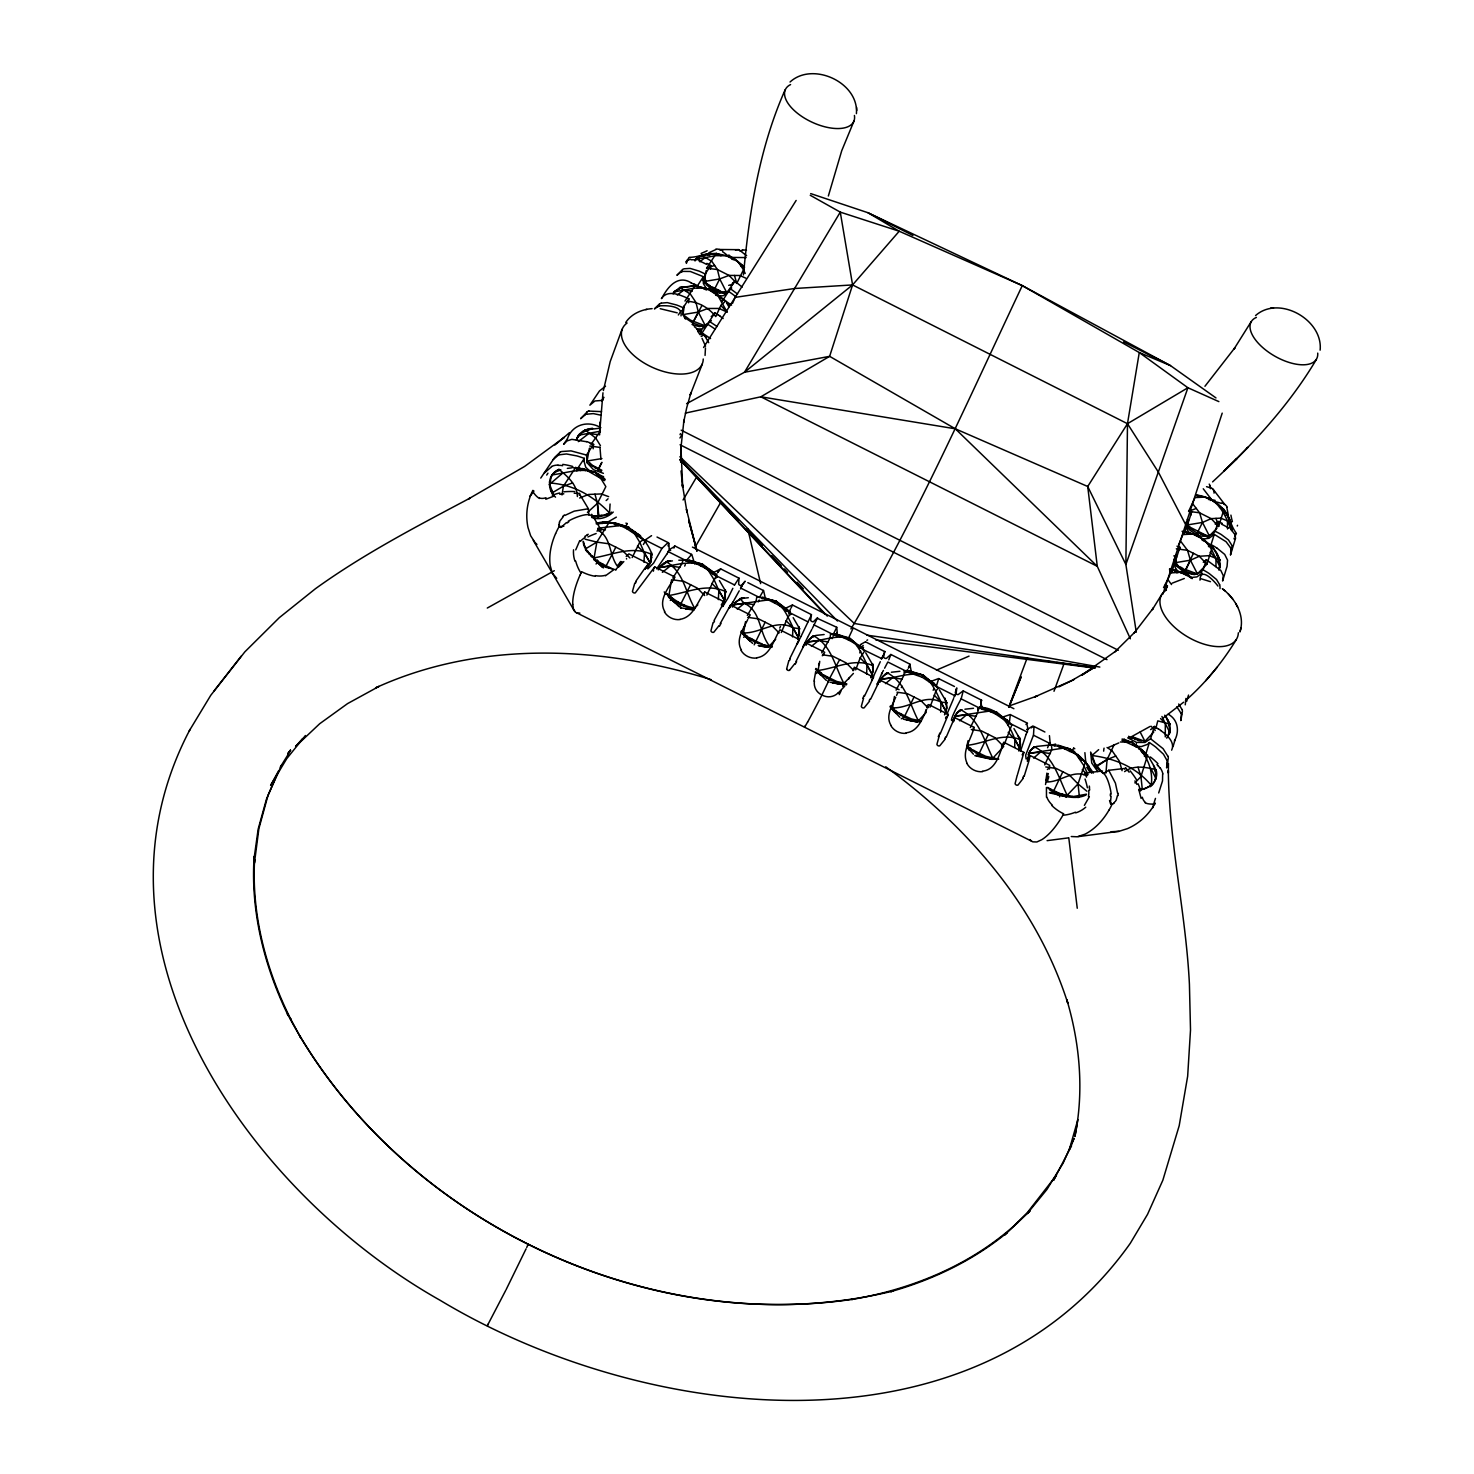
<?xml version="1.0" encoding="UTF-8"?>
<svg xmlns="http://www.w3.org/2000/svg" width="1474" height="1474" viewBox="0 0 1474 1474"><rect width="100%" height="100%" fill="white"/><g stroke="black" fill="none" stroke-linecap="round" stroke-linejoin="round"><path stroke-width="1.5" d="M1029.663 751.685L1027.452 761.21L1029.663 751.685L1034.287 746.692C1053.689 756.696 1058.35 777.093 1067.158 795.26L1073.219 796.55L1086.485 794.191L1085.933 795.057C1074.693 800.382 1061.888 795.334 1050.557 793.141M1165.271 736.908L1165.308 723.55L1161.936 716.456M1020.561 744.867L1019.511 737.516L1020.174 745.531L1019.05 750.303L1020.174 745.531M1220.454 507.296L1223.899 509.507L1218.648 526.494L1211.167 518.645L1199.596 512.805L1188.615 511.349L1195.064 497.586L1204.682 497.125C1220.14 501.142 1225.52 516.858 1231.564 529.774C1231.896 511.552 1213.452 496.849 1196.262 495.024M1124.588 771.621C1134.261 764.674 1145.556 767.309 1156.003 769.557C1159.412 780.243 1149.794 789.788 1139.255 788.958L1138.702 789.824L1144.027 789.18L1151.194 785.255C1154.216 766.185 1141.945 742.914 1122.064 739.027M871.521 676.161L872.884 671.518L872.571 663.668L873.253 670.854L870.655 677.727L872.35 674.631C864.759 662.471 861.24 647.399 849.614 638.15L836.053 634.004L832.165 634.594L849.061 638.721L863.009 648.965M834.487 631.849L836.79 627.298L837.195 632.604M1216.695 553.763L1219.975 564.837L1218.832 570.051C1224.673 551.497 1204.405 540.166 1190.789 530.861C1182.461 525.684 1195.267 513.228 1188.892 510.796M680.675 462.265L680.896 445.922L682.683 487.286L681.043 470.961M721.283 604.893L725.19 598.665L725.374 589.692M1168.458 763.366L1168.329 773.039L1168.329 770.589C1168.937 842.391 1185.925 912.793 1189.426 984.411L1190.513 1029.994L1187.657 1076.241L1179.2 1125.694L1162.857 1180.195L1147.546 1214.336L1130.282 1243.319C974.388 1463.295 644.378 1423.147 440.044 1300.252C252.644 1194.603 77.238 952.057 187.53 734.255L190.164 729.335M1214.189 491.819L1214.023 493.127M1014.702 747.355L1014.867 739.266C1009.082 723.384 997.861 707.096 979.086 707.299M599.605 434.922L599.918 422.172M599.678 432.49L602.977 392.784M733.168 259.774L733.241 257.876C721.707 253.952 705.585 249.917 695.654 259.406L715.59 255.647L726.35 255.757L737.903 261.58L744.573 267.089M940.67 712.2L940.946 702.121C924.788 693.48 909.605 708.404 893.152 707.833L890.443 705.843M945.018 713.95L946.934 707.87L946.087 700.611L946.566 708.552L944.521 714.835M1170.19 731.086L1169.859 724.102L1167.758 719.681L1169.84 729.704L1167.519 737.369L1170.19 731.086L1169.637 731.933M651.084 561.428L645.078 569.093L651.084 561.428L651.526 552.566M866.638 674.134L866.988 664.94L860.153 657.938L864.667 650.974C855.049 642.351 843.183 636.436 830.544 633.82L830.157 637.91L821.718 652.798M799.019 626.69L799.498 633.783L797.655 639.053L799.148 634.465L798.558 627.592M792.533 636.897L792.938 627.721C776.54 618.693 760.75 633.138 744.038 632.936L741.385 630.964L740.943 631.885L748.792 640.029M980.929 702.656L981.518 700.021L980.855 704.719M718.354 599.623L718.833 590.484L714.006 579.54L707.686 569.406L702.453 564.173L689.39 560.286L678.795 560.175M882.226 657.846L882.576 657.054A86.819 2.745 -63.3 0 0 883.221 655.562L884.824 651.416L883.571 657.017A2.008 1.308 27.1 0 0 886.353 658.436L890.83 654.438L909.863 664.129L911.54 673.065M1093.413 773.076C1087.444 764.361 1080.645 755.13 1069.848 751.445L1069.995 748.921L1057.742 745.052M1220.011 588.642L1219.993 586.376A13.119 11.258 1.9 0 0 1219.569 584.717M643.954 562.22L644.507 553.137L639.734 542.211L633.617 532.169L628.624 527.066C618.509 524.025 607.454 520.285 596.859 523.196L615.8 523.288L622.01 526.439M608.817 514.518L598.112 516.932L591.958 516.287L604.377 515.016L609.517 512.915L610.089 504.016M550.871 477.079L550.078 485.591L554.095 495.964C546.67 488.041 548.236 473.615 558.959 469.358C567.49 476.544 576.96 484.154 577.384 496.554M1111.101 796.218L1110.604 800.806M1228.082 516.619L1231.232 529.221L1231.73 528.411M723.734 601.908L725.355 597.375L724.95 590.595M680.877 448.372L683.973 420.072L683.623 422.338L686.7 407.801L690.901 392.913L690.219 394.977L702.343 363.931M1210.412 488.686L1210.449 486.973M909.919 664.129L908.297 668.256M1175.497 558.738L1175.81 554.758M1217.082 528.061L1209.362 535.965L1206.377 535.467L1189.794 527.102L1187.51 524.928L1187.878 520.396M668.993 543.943L669.141 549.231A2.027 1.327 27.4 0 0 670.652 550.502M1049.341 769.059L1049.635 765.319L1030.068 755.499L1029.442 758.557A88.366 15.901 -67.1 0 1 1028.907 760.971L1024.154 776.301M1105.924 773.095L1107.103 759.552L1114.178 744.646M1150.254 786.711C1157.201 781.902 1156.758 772.45 1153.479 765.596M743.43 274.956C749.289 211.869 759.257 148.082 785.163 89.767M653.369 571.193L653.682 569.738M968.086 740.667L966.723 746.765L969.358 750.377M856.412 113.645C859.066 82.47 812.671 61.134 790.046 82.01M650.679 562.349L651.121 553.505M732.689 282.695L732.375 284.777M894.773 712.329L892.304 709.381L894.442 696.465M705.069 355.437L705.456 347.956M1240.205 631.001C1244.977 615.174 1235.249 598.849 1223.088 589.287M820.778 675.166L817.812 671.96L819.728 661.329M1320.133 350.149C1323.247 319.784 1279.027 294.726 1255.553 315.565M955.815 714.577L953.438 721.56L955.815 714.577L960.643 709.676C979.694 719.681 983.748 740.04 992.628 757.82L998.764 759.147L991.744 759.331L976.894 756.144M791.077 607.988L792.496 605.003L811.511 614.658L810.884 615.966M1029.994 755.886A21.852 4.072 -67.2 0 1 1028.649 757.747L1026.107 759.018L1025.664 755.185L1033.477 735.213L1033.956 727.622L1032.666 726.074M752.624 643.383L743.264 634.502L745.531 621.641M1117.495 795.444L1116.187 800.142A12.455 11.202 -27.1 0 1 1115.726 800.898M1084.882 752.661L1085.712 761.726L1091.515 772.652L1088.291 767.954L1089.212 766.462L1080.276 756.77L1069.995 748.921L1051.423 744.849L1036.425 746.452M673.397 601.466L668.643 597.025L671.61 579.687M704.056 282.953L706.286 270.387M1090.631 752.035L1091.737 762.979L1097.706 771.547M575.744 549.857L579.724 540.626M711.352 320.595L705.438 325.92L690.514 320.19L682.996 314.607L684.323 305.579M597.283 560.12L602.7 567.343L593.801 559.42L596.859 542.119L609.075 522.496C628.514 524.412 645.372 535.559 652.061 554.592L651.342 556.177M589.434 448.151L586.781 462.578M561.999 494.969L563.4 486.199L575.708 467.424M591.369 515.771C588.366 512.068 573.349 517.964 568.209 521.243M1004.255 744.536L1011.827 724.932L996.092 714.374L996.498 711.979L977.759 707.815L977.944 712.2L970.353 727.493M1046.429 787.466L1046.485 797.268M1048.125 778.567L1047.682 780.962M1020.561 751.058L1025.904 734.9M1002.781 745.144L1003.702 742.251L1023.914 752.403L1017.521 774.495M603.382 390.536L610.218 361.535L622.046 329.292M1235.507 538.323L1234.991 533.754M589.471 442.753L593.543 444.319L586.505 455.061L587.242 462.891L593.525 469.727L603.382 473.338M890.867 654.548L888.767 659.855M1166.597 767.807L1167.187 761.911M1180.766 720.602L1181.337 714.872M661.384 298.614C667.611 289.033 680.73 295.132 688.892 298.835A15.201 13.284 24.8 0 0 688.598 302.796M659.302 305.892C666.488 305.302 683.199 305.634 681.006 315.897M884.787 651.655L865.735 641.945M1230.477 555.035L1231.085 549.507A13.045 10.226 17.3 0 0 1230.514 547.959M682.407 271.382L690.329 271.474L703.411 276.688L703.374 283.524L707.023 289.641M1089.378 796.697L1084.385 805.375M574.197 493.219L579.153 493.403L588.384 508.751L588.918 515.071M828.351 196.005L841.746 150.661L854.036 120.923M1026.659 723.052L1027.802 728.248A87.814 15.495 -67.1 0 1 1027.636 729.98L1027.36 732.136L1009.303 723.071L1010.353 714.503L1001.214 717.562M1176.989 546.172L1179.845 547.259L1175.828 559.991L1177.321 566.642L1184.746 572.76L1194.29 574.584L1197.293 573.957L1206.911 564.229L1212.402 546.614L1207.169 543.04M1155.782 728.561L1157.79 720.86L1169.859 724.102L1168.919 725.558M980.45 706.267L979.897 708.275L961.159 698.86L963.241 690.827L958.211 694.549A2.008 1.308 25.6 0 1 955.484 693.149L955.281 692.025M1239.91 632.014L1241.016 628.016M1072.114 796.531L1078.378 797.489L1079.3 795.997L1078.028 783.91L1085.454 761.947L1077.347 754.909L1079.355 758.244L1082.119 760.216L1082.653 759.368M930.002 707.225L935.916 691.066L938.275 687.971L922.448 677.358L923.074 675.074L905.884 670.523M1235.47 538.489L1230.808 553.892M1166.653 767.475L1168.311 758.189A14.445 12.474 10.1 0 0 1168.108 756.309M1166.8 760.105L1163.465 754.209L1155.727 747.042A86.266 69.26 27.1 0 0 1153.018 745.052L1149.388 742.546L1145.63 754.633L1149.72 757.765M1127.684 737.848L1136.601 742.435L1144.966 742.435L1150.568 738.769L1154.4 726.461L1158.067 728.782M1199.983 580.166C1200.352 566.163 1214.115 580.793 1217.929 586.062M1201.144 571.765A19.328 16.177 9.8 0 0 1203.116 569.848L1206.358 559.752L1220.822 570.456L1223.291 575.689L1222.591 581.014L1227.068 566.329L1227.547 560.157L1224.71 554.427L1216.898 548.015M1230.716 547.941L1226.073 541.713L1214.263 534.362L1211.075 544.569L1214.484 546.522A78.49 65.022 9.9 0 1 1216.824 548.088M1184.341 533.385L1185.207 531.967C1193.664 533.441 1205.179 540.055 1213.268 533.219A19.457 16.103 1.4 0 0 1215.184 531.248L1218.261 521.52L1222.222 523.362M1180.84 720.27L1181.135 719.349M879.831 682.333L882.078 677.506L887.09 672.715C905.791 682.72 909.237 703.024 918.191 720.418L921.287 721.339L917.344 721.947L908.574 720.307M945.571 717.967L945.903 717.046M1230.606 554.556L1231.988 546.467A12.769 10.723 -7 0 0 1231.601 544.883L1228.505 539.981L1221.209 534.509A78.564 64.193 3.4 0 0 1218.648 533.054L1215.221 531.266M647.731 565.905L647.823 568.89L653.59 563.123L661.918 548.457L667.28 543.298L668.975 543.243M789.714 612.115L776.061 601.171L759.313 596.841M1170.393 572.944L1180.434 572.262L1192.355 578.287L1186.201 573.515L1169.527 569.461L1170.393 572.944L1169.251 576.445L1163.557 587.629M1165.805 590.208L1167.279 585.712L1165.363 584.92M1171.425 572.612A15.201 12.898 31.1 0 1 1172.383 570.051L1175.626 560.175L1173.728 559.42M1183.954 534.325A15.016 12.861 26 0 1 1184.801 532.188L1187.768 523.012L1185.87 522.349M946.216 737.129L952.517 722.592A87.371 7.13 -64 0 0 953.402 720.344L954.47 717.506L974.056 727.345C971.421 739.193 961.177 751.335 967.202 763.532M1162.875 594.169L1222.204 413.125M1178.518 545.048L1182.94 534.583L1192.761 534.012L1198.362 535.338L1205.714 541.75M1181.006 719.736L1182.406 711.334A14.003 11.939 0.5 0 0 1182.148 709.547M855.694 669.878L860.153 657.938M929.283 682.001L938.735 678.519L936.303 686.368L955.06 695.802L955.723 693.83A86.837 6.854 -64 0 0 956.239 692.264L956.847 687.953M602.35 400.154L603.787 397.243L602.074 401.168M687.179 301.341C698.436 301.673 708.847 307.9 715.774 316.597L720.823 305.468L725.595 301.101L712.384 290.231L695.065 285.698L684.986 301.065M754.172 644.857L765.153 622.194L771.786 625.529L779.138 632.972M1002.044 747.336C998.727 757.046 994.471 770.22 982.421 771.16M576.997 438.22L576.389 440.007C578.048 432.656 585.602 428.842 592.585 428.363L582.58 432.232L576.997 438.22L577.366 437.299M781.294 632.493L788.037 616.74L790.985 613.939L787.411 609.554L776.061 601.171L756.844 596.767L756.144 600.729L747.3 615.413M1049.23 743.909L1054.794 745.899L1055.716 744.407L1051.423 744.849L1051.902 749.363L1044.716 764.859M817.296 618.325L836.698 627.279M815.712 671.573L814.017 681.043M946.971 714.079L953.604 698.547M1054.002 691.269L1064.007 663.742M1158.693 792.957L1162.507 780.962L1162.654 773.905M706.857 595.091L714.006 579.54L717.248 576.868L714.061 572.686L702.453 564.173L683.07 559.696L682.093 563.492L672.826 577.992M863.34 649.444L849.614 638.15C835.371 634.612 821.46 641.098 807.31 641.945L805.909 645.188L808.268 640.416L813.464 635.699C831.797 645.741 834.653 665.972 843.699 682.996L846.831 683.936L846.352 684.839L832.902 682.978L837.25 682.923M654.198 568.227L654.732 566.882L675.018 577.089L673.342 579.614M1008.806 707.023L1026.973 658.454M880.31 681.449L881.212 679.072C895.252 678.445 908.942 671.794 923.074 675.074L936.819 686.368M928.731 704.572L948.335 714.429L940.117 734.07M1174.336 740.961C1179.734 731.73 1178.187 719.588 1168.182 714.208M559.365 522.238L559.678 521.483A12.492 11.387 77.9 0 1 560.12 520.727L563.123 516.858M721.67 255.37L716.309 253.381L706.58 268.157L717.414 269.558L729.059 275.417L736.779 283.395L743.504 269.742L737.903 261.58L733.241 257.876L729.372 257.047M632.18 557.559L639.734 542.211L643.272 539.687L645.944 542.34M587.426 512.491L597.449 503.334L605.851 486.641L599.9 476.913L595.109 472.048L578.011 467.774M1008.898 707.336L1021.15 676.806L1009.395 705.88L1037.622 695.802L1034.877 696.833L1071.764 680.546L1096.03 666.359L1081.934 675.129L1116.463 650.624M1017.207 775.269L1015.089 783.634A2.082 1.879 17.3 0 0 1017.944 785.126L1023.251 778.29M549.433 482.072L549.802 481.132M550.484 478.018L552.013 474.923C569.535 472.583 591.129 463.905 605.243 479.529M551.35 476.544L553.192 473.578M549.249 484.614L562.552 473.246M552.805 474.517L554.74 472.196M549.691 486.531L550.078 485.591M554.464 472.914L556.675 470.796M556.306 471.735L558.959 469.358M551.276 491.229L551.644 490.289M577.808 436.838L578.453 435.235L600.36 431.182L590.982 444.448M579.208 434.904L579.577 433.964M582.58 432.232L582.967 431.311M584.515 431.532L585.178 429.929L599.549 428.252M586.965 430.334L587.352 429.413M848.729 640.306L849.061 638.721M581.898 470.114L582.562 468.511L592.308 472.141M585.362 470.667L585.749 469.745M589.858 463.352L589.471 464.273L601.392 471.164L601.797 470.243L592.566 465.397L587.444 460.957L601.926 458.561M804.97 726.111L804.564 727.272L807.586 722.113M595.146 468.013L595.533 467.092M598.076 470.022L601.889 462.302L598.739 468.419M811.363 615.045L810.645 620.37A2.008 1.308 24.4 0 0 813.39 621.733L817.591 617.624M907.708 669.693L907.247 670.762M674.539 291.815L679.864 287.522L684.01 286.785L675.94 290.507L673.323 293.51L674.926 290.931M598.555 475.291L598.149 476.213L603.843 479.971L604.229 479.032L595.109 472.048M679.219 289.07L679.864 287.522L695.065 285.698L712.366 290.231L717.064 294.1L727.032 312.009L718.943 308.453L707.87 308.471L698.308 312.064L682.996 314.607L682.665 310.406A19.365 16.325 40.9 0 1 683.162 307.716L688.892 298.835M695.009 260.953L696.576 258.429M696.207 259.313L697.847 257.379M697.571 258.061L699.468 256.292M699.1 257.176L701.403 255.149L716.309 253.381L720.97 255.702M1074.104 1138.389L1069.203 1150.052L1077.862 1119.595L1074.933 1136.399C1084.072 1091.018 1079.963 1043.942 1066.844 999.759L1067.784 1003.186C1036.904 906.105 967.147 825.901 885.727 766.812M700.758 256.697L703.282 254.836M702.895 255.721L705.438 254.505M583.593 544.588L583.28 541.363L585.694 549.968L603.419 567.914M595.128 516.619L595.514 515.679M705.162 255.168L707.87 254.136M584.533 547.149L583.888 543.888M598.112 516.932L597.467 503.334L594.943 494.195M685.244 316.781L684.857 317.684L692.817 322.953L704.775 327.468L705.438 325.92L698.308 312.064L695.986 302.483L690.366 294.045L679.864 287.522M601.245 516.324L601.632 515.403M599.328 523.528L599.715 522.588M587.444 552.05L584.92 546.228M602.147 523.602L602.829 521.999L612.318 522.957M1071.58 1145.74L1053.523 1180.324L1056.453 1175.183L1027.341 1212.605L1014.941 1224.912L1017.705 1222.48C972.048 1264.674 912.443 1289.179 851.677 1299.497L853.704 1299.128C639.587 1330.856 410.288 1221.338 299.535 1035.522L300.493 1037.328L290.157 1018.092L291.17 1019.99C266.204 970.592 251.446 915.133 254.597 859.526L254.412 863.174L258.89 828.591L268.065 795.149L281.571 765.209M589.397 554.353L587.85 551.129M606.606 515.126L607.012 514.186M702.416 279.857L710.929 289.309L719.515 293.344L727.566 291.649L734.955 281.239L742.177 287.117M605.409 523.233L605.796 522.293M591.516 556.803L589.692 553.634M611.084 513.044L611.489 512.104M692.817 322.953L701.937 305.468M731.73 287.946L726.019 294.026L714.337 289.586L706.912 283.542M874.358 674.447L880.291 661.715M711.702 287.78L709.381 285.366M616.058 569.867L605.482 567.177L596.601 561.226L591.922 555.882M714.337 289.586L719.699 278.918L717.414 269.558L711.831 261.34L701.403 255.149M874.211 674.779L871.595 680.491M615.8 523.288L615.119 524.91L618.619 525.463M599.494 563.142L597.007 560.286M698.455 331.65L698.842 330.747L701.366 332.295L706.507 337.638M717.341 290.618L717.709 289.715L712.089 286.877M700.703 333.861L701.366 332.295L694.291 326.62M602.479 565.132L602.884 564.192L599.807 562.423M720.307 291.705L726.682 292.497L719.699 278.918L704.701 281.423M531.69 493.016L532.925 490.345M719.865 298.098L720.233 297.214L725.595 301.101M605.482 567.177L615.837 547.167L622.489 550.521L629.932 558.001M722.076 300.254L722.739 298.725M1181.098 573.146L1185.022 571.064L1193.406 553.303L1187.51 550.318L1176.307 548.789M608.891 568.356L609.296 567.416L602.884 564.192M723.476 603.971L722.702 606.588L728.248 597.652M729.206 608.043L730.57 605.003L750.211 614.861L748.81 617.532M732.504 303.423L735.139 297.38L794.597 288.499L852.58 284.924L1127.481 423.701L1158.324 472.048L1185.667 524.615M634.575 532.759L631.959 530.106L631.554 531.045L644.875 540.663M922.448 677.358L904.188 670.836L904.078 675.074L896.063 690.164M555.624 533.625L556.177 532.372A58.02 36.168 -31.5 0 1 559.254 526.439A2.911 1.732 -84.3 0 1 558.849 524.541M637.339 534.859L634.889 532.059M639.808 537.31L640.508 535.707L637.745 533.938M1045.748 766.941L1056.176 768.451L1062.809 771.768L1053.173 792.072L1049.949 792.441M732.338 607.085L735.802 601.779L741.883 597.983L735.471 602.461L732.615 606.367L733.37 604.782L768.359 599.9L781.515 606.514L790.985 613.939M926.63 709.455C922.319 718.759 917.989 731.73 906.049 732.818M580.074 575.136L581.327 572.391M680.048 434.646L680.491 433.632M1073.938 1138.591L1063.141 1163.097L1046.909 1189.5L1027.286 1213.544L1029.976 1211.002L1004.568 1235.046L1007.166 1232.596C973.153 1260.436 932.95 1279.727 890.775 1291.629L892.949 1291.077C660.849 1347.089 398.349 1223.954 287.375 1013.744L288.259 1015.678C264.251 966.391 250.451 911.466 254.154 856.431L253.86 860.061L258.153 829.199L266.407 799.313L278.641 770.736L270.59 785.495L286.748 758.649L305.413 735.526M881.857 658.675L862.622 649.334M651.545 558.112L651.969 557.19M648.486 566.071L648.892 565.15M649.592 564.634L650.292 563.05L644.525 553.119L637.468 546.025M801.211 636.013L810.424 616.906M801.064 636.381L797.102 643.917L799.24 639.513L779.912 629.785C773.703 639.587 770.386 655.985 756.678 657.791M897.684 692.854L896.542 695.415M660.444 566.127L658.62 569.185L661.918 564.653L668.201 560.949L660.02 567.048M663.374 564.063L663.797 563.123M665.308 563.197L666.027 561.612L672.42 560.894M686.073 261.782L688.819 258.061M714.079 620.517L721.689 606.606A87.5 3.869 -62.6 0 1 722.886 604.524L724.416 601.908L704.775 592.032L703.927 593.875M863.524 647.326L862.861 648.781M939.196 736.079L936.911 744.37A2.045 1.879 21.6 0 0 939.749 745.826L945.202 739.1M788.866 660.555L786.655 668.901M895.731 697.22C892.12 705.806 885.395 715.922 890.849 725.171M678.814 606.311L668.643 597.025L666.764 593.469C674.539 600.526 683.973 606.422 694.494 608.043L697.81 604.893M685.926 559.954L685.502 560.875L688.671 561.87L702.527 565.058L714.061 572.686L715.922 576.168L705.051 567.987L705.475 567.066M971.348 729.556L981.739 731.049L988.372 734.365L978.625 754.633L974.775 755.683M666.027 561.612C683.567 571.709 685.281 591.756 694.494 608.043L693.757 609.628L680.362 604.801L671.481 598.849L671.904 597.91M688.671 561.87L689.39 560.286L695.857 562.699M873.456 677.266L854.367 667.206L853.354 669.343M677.377 602.755L677.8 601.834M527.987 1244.793L528.392 1243.853L526.715 1247.465M873.64 676.898L871.871 680.067M878.707 682.315L878.522 682.72A87.371 2.966 -63.3 0 1 877.527 684.913L870.637 699.173M683.789 605.98L684.212 605.059M863.598 698.105L861.313 706.396A2.045 1.879 26.1 0 0 864.151 707.852L869.605 701.108M872.571 679.238L872.719 678.187M713.103 622.507L710.929 630.854A2.064 1.879 26.6 0 0 713.766 632.291L719.128 625.529M872.203 680.03L864.538 696.096M690.514 608.412L690.938 607.491M713.324 574.27L714.061 572.686M487.949 1324.315L487.304 1325.716L505.858 1290.119M810.7 193.591L867.891 212.698L1022.274 285.624C968.584 399.307 917.602 514.647 854.22 623.428L850.922 628.919M955.889 689.537L956.479 688.45M829.236 679.717L821.313 696.281A98.389 1.824 -63.3 0 1 807.568 722.186M847.882 639.513L852.912 628.679M897.021 692.209L907.394 693.683L914.027 697.018L904.152 717.23L901.296 718.778M658.27 569.867L659.339 567.582L682.093 563.492L694.512 562.792L707.686 569.406L717.248 576.868M725.226 593.322L725.982 591.737L719.423 580.59M834.21 632.438L833.197 634.557L814.072 624.939L816.946 619.025M739.027 600.25L739.782 598.665L748.313 597.725M526.071 1248.828L506.337 1289.179M819.01 664.055L819.489 663.042M1230.421 523.915L1231.287 522.515L1220.804 518.129L1211.167 518.645L1202.489 522.441L1197.164 533.109L1189.297 527.932L1189.794 527.102M1201.218 571.82L1197.293 573.957L1185.907 569.646L1190.458 560.194L1199.32 556.269L1209.141 555.643L1219.919 559.844L1219.035 561.281M789.806 658.565L799.24 639.513M823.174 655.414L824.685 652.282L805.394 642.59L795.905 661.623M1018.847 751.058L1019.953 748.792L1014.867 739.248L1008.179 732.338M734.384 585.215L739.045 578.121L738.64 584.165A2.008 1.308 25.9 0 0 741.385 585.547L745.144 581.198L742.546 584.846A86.948 3.63 -62.6 0 0 741.68 586.247L740.611 588.015L759.423 597.467L763.569 590.448L765.522 599.089M771.842 647.399L755.038 642.314L746.12 636.344L744.038 632.936M765.909 598.352L762.758 597.154L761.984 598.72L765.909 598.352L775.821 601.908M749.068 638.26L746.563 635.423M769.152 599.549L765.467 599.255M728.488 597.117L732.854 588.31M752.053 640.269L752.495 639.347L749.4 637.579M822.639 654.824L832.994 656.298L839.627 659.615L827.78 681.836M758.447 643.475L758.889 642.572L752.495 639.347M778.769 603.898L778.327 604.801L786.637 611.12L787.411 609.554M804.822 643.733L805.394 642.59M849.466 677.487L848.729 678.98M761.837 644.691L772.302 646.496M763.937 645.925L759.35 646.017L768.341 647.104L775.692 639.2M739.229 590.816L733.149 601.816M798.89 630.338L799.682 628.772L793.159 617.643M812.377 628.274L814.072 624.939M806.536 643.512L808.268 640.416M807.807 641.319L809.613 638.868M811.806 629.416L807.807 636.971M809.263 639.55L811.345 637.284M810.884 638.187L813.464 635.699M804.546 644.267L802.98 646.846L807.531 637.487M634.778 583.151L632.438 591.442A2.082 1.898 31.2 0 0 635.294 592.861L654.732 566.882M790.525 609.057L788.885 612.263L807.973 621.862M835.242 635.552L836.053 634.004L842.409 636.363M693.48 321.406L698.308 312.064M853.409 673.434L842.87 684.544L829.622 679.772L820.705 673.802L821.165 672.899L815.951 668.422M823.653 675.737L821.165 672.899M826.656 677.745L827.117 676.842L836.79 681.467L843.699 682.996M673.028 293.768L673.968 291.944L694.254 288.13L705.291 288.167L717.064 294.1M747.742 619.559C743.301 628.808 735.342 639.863 741.44 650.126M828.001 681.707L829.346 679.164M884.603 668.201L887.827 662.01L906.897 671.591M666.672 554.335L656.667 568.853M854.938 642.664L859.876 647.934L860.687 646.386M704.646 595.533L697.257 588.089L690.606 584.736L680.362 604.801L680.748 608.191M883.46 670.375L882.65 671.868M872.497 667.317L873.308 665.787L865.735 652.816M882.355 672.42L877.104 684.176L878.67 681.965M1236.078 534.159L1234.751 536.536M881.507 674.023L882.078 672.955M880.383 680.62L882.078 677.506M881.599 678.409L883.35 675.921M882.981 676.603L885.026 674.318M884.547 675.203L887.09 672.715M720.196 623.594L730.57 605.003M905.404 671.407L908.445 672.347L909.274 670.817L923.074 675.074C934.921 684.268 938.735 699.376 946.179 711.721L945.313 713.25M961.159 698.86C960.053 700.426 946.676 726.056 953.273 719.459M908.445 672.347L912.369 671.978M911.89 672.863L915.575 673.157M1155.229 803.109L1153.755 805.652A91.112 72.042 55.3 0 1 1127.444 828.646L1119.024 831.318L1110.991 831.76M926.188 712.421L917.344 721.947L904.152 717.23L895.215 711.242L893.152 707.833M918.892 674.337L918.394 675.221L915.207 673.821M898.2 713.195L895.713 710.357M774.937 603.216L776.061 601.171C787.485 610.494 790.709 625.547 798.447 637.487L792.938 627.721M794.873 663.576L789.493 670.32M901.185 715.185L901.683 714.3L911.319 718.925L918.191 720.418M928.104 679.44L933.042 684.71L933.89 683.181L925.156 677.487M729.427 608.043L732.947 602.147M945.092 698.215L945.589 701.495M1008.861 723.845L1007.94 725.448M946.032 704.277L946.879 702.766L939.343 689.814M954.175 717.691L955.041 716.18L989.533 711.076L996.092 714.374M955.318 715.461L957.031 712.955M956.644 713.619L958.634 711.316M958.137 712.2L960.643 709.676M695.028 547.388L720.86 502.118M1063.344 814.477L1061.833 817.075A92.18 36.629 -77.1 0 1 1041.749 839.719L1036.867 841.967L1032.869 841.857A30.328 12.124 -77.7 0 1 1031.081 840.733L1029.994 839.535M991.984 711.076L982.458 707.594L981.573 709.105L991.486 711.96L996.498 711.979L1010.224 723.273M988.372 734.365L994.987 737.7L1003.665 746.526L991.744 759.331L978.625 754.633L969.671 748.645L967.607 745.254C985.756 743.246 1002.191 732.228 1020.376 739.69L1019.492 741.201M712.605 573.073L720.675 568.89L738.953 578.177M972.656 750.598L970.187 747.76M975.659 752.606L976.175 751.722L985.793 756.328L992.628 757.82M1000.809 716.861L998.248 714.227M1004.144 718.114L1006.152 721.449L1007.037 719.957L1001.196 716.198M683.052 499.999L695.783 478.46M635.847 581.217L645.022 568.08A88.569 12.658 -59.6 0 1 646.57 566.163L648.523 563.768L628.882 553.892L626.174 556.417M1109.019 810.129L1108.301 811.29A97.56 62.719 84.5 0 1 1085.048 834.155L1077.31 836.79L1071.266 836.532M189.077 731.159L210.764 695.304L244.813 651.895L279.323 617.643L315.399 588.752C364.023 553.69 417.345 526.089 470.169 498.028L468.492 498.931L524.633 466.429L564.229 437.354L554.869 445.001M948.335 714.429L947.137 716.364M1251.113 321.774L1234.033 348.988L1235.009 347.588L1204.94 386.28M973.006 729.077L974.056 727.345M1028.041 754.817L1028.944 753.325L1063.288 748.147L1069.848 751.445M1029.147 752.551L1030.787 750.026M1030.4 750.671L1032.334 748.35M1031.818 749.216L1034.287 746.692M1051.846 745.015L1055.716 744.407M1187.362 533.864L1190.66 534.122M567.453 438.681C572.391 424.291 588.2 420.182 600.858 427.663M679.956 437.999L682.296 434.167M732.744 602.479L732.173 603.4M1061.501 747.355L1065.186 747.871L1064.652 748.737L1058.203 746.415L1061.888 746.692M1171.922 571.378L1172.807 569.941L1186.165 573.497L1192.19 578.656M1194.419 573.46L1193.903 574.289L1185.022 571.064L1176.989 565.758L1175.165 562.718L1190.421 560.194L1197.459 573.957M567.232 439.049L563.621 444.3L567.103 440.873L571.838 439.363L586.486 441.703M1179.679 567.453L1177.486 564.929M1197.164 533.109L1200.684 533.312M1200.168 534.141L1203.466 534.583M1182.369 569.24L1185.907 569.646M1203.079 535.209L1206.377 535.467M1067.158 795.26L1066.218 796.752L1050.207 790.046L1050.741 789.18L1060.34 793.786L1067.158 795.26L1078.028 783.91L1086.891 791.243M1224.378 513.265L1224.894 512.455L1226.773 514.242L1225.907 515.642M1079.355 758.244L1080.276 756.77M280.226 767.217L290.654 750.395M1161.862 594.28L1152.281 609.72L1153.423 607.914L1134.096 633.083M1316.411 359.398C1288.921 405.7 1251.887 445.424 1212.586 481.887M1090.871 754.227L1091.405 753.361L1094.942 763.366L1102.976 773.353M1092.566 758.262L1095.827 767.106L1100.544 771.049M723.144 602.461L724.489 600.323L718.851 590.466L711.868 583.409M1219.274 568.78L1220.159 567.361L1211.259 548.862L1204.479 539.926L1192.761 534.012L1182.056 531.303M1095.827 767.106L1107.103 759.534L1115.8 756.07L1119.466 761.339L1122.082 770.681M703.577 347.514L796.144 200.446M1127.26 741.164L1123.63 740.667L1132.272 742.196L1146.275 753.73M1128.568 736.281L1131.442 738.271L1132.364 736.797L1144.929 741.348L1153.792 732.044M715.314 329.347L713.213 327.836A78.988 65.888 37.7 0 0 710.689 326.159L707.631 324.243L702.085 332.977L710.579 338.559M693.535 325.128L699.431 326.583L704.627 325.699L708.497 322.714L714.89 312.82L717.912 314.754M722.113 301.415A15.053 12.898 24.2 0 0 723.384 299.48L728.524 291.373L731.436 293.381A78.712 65.04 47.1 0 1 733.849 295.168L735.821 296.753M1131.442 738.271L1135.312 738.566M1132.916 745.144L1133.451 744.278L1136.38 746.212L1141.245 746.618L1147.306 744.444A21.336 17.541 27.6 0 0 1149.407 742.546M1134.777 739.414L1138.407 739.911M1135.957 746.857L1134.225 745.439M672.107 581.548C666.727 590.245 658.565 601.392 664.848 611.673M1141.631 740.851L1138.002 740.556M1138.757 748.958L1139.291 748.11L1142.203 749.934L1144.008 753.343L1141.263 751.408L1142.203 749.934M1166.487 717.119L1167.353 720.307M704.775 592.032C697.368 601.595 693.664 617.109 680.122 619.338M1169.011 734.236L1169.951 732.781L1165.308 723.55L1160.591 718.538M1141.245 789.935L1142.203 788.461L1140.95 776.558L1138.039 767.254M1155.063 771.013L1156.003 769.557M1155.082 780.059L1156.04 778.604L1151.286 769.244M1236.133 639.9C1222.259 662.434 1205.382 683.199 1185.465 700.647M576.887 470.869A16.933 13.487 32.7 0 1 577.366 468.861L584.349 458.359L580.148 456.922A86.469 69.425 23.4 0 0 576.905 455.927L566.458 453.955L559.623 454.766M678.335 314.957L681.264 310.48M703.411 276.688L697.571 285.606L693.959 283.985M709.105 286.048L706.543 284.445L704.738 276.707A19.494 16.306 49.6 0 1 705.217 273.998L710.763 265.467L706.875 263.367M844.749 686.165L838.098 693.13M1023.914 752.403L1022.127 754.854M540.755 478.073L554.721 457.364L560.065 452.297M946.75 716.99L945.608 718.483M580.682 418.653L587.205 411.817M680.914 272.008L676.898 275.306L682.665 269.392A12.805 10.889 58.3 0 1 684.212 268.784L690.108 268.397L698.952 271.069A78.712 64.93 47.7 0 1 701.661 272.285L705.18 273.98M716.898 573.791L715.719 575.505L734.513 584.938M701.09 566.09L702.527 565.058M717.801 572.502L720.657 568.89M654.419 308.821L659.56 303.865M290.341 750.174L287.725 753.73L290.507 750.248M661.992 297.988C667.206 287.762 677.653 274.017 691.306 282.934M625.713 322.511C631.462 313.722 641.927 309.337 652.116 308.637M214.099 690.864L241.275 656.059M544.293 473.062L551.644 466.687M553.247 459.519L557.909 455.503M580.793 418.524L585.16 414.857M1205.824 680.638L1217.174 667.206M1214.263 534.362L1208.993 538.286L1202.029 539.134M1111.156 794.081C1110.548 787.558 1106.569 772.855 1101.428 772.136M617.901 565.039L619.504 563.215M1129.139 772.192L1126.007 768.322L1108.706 770.294L1103.344 773.5M302.631 738.529L295.592 746.47L319.692 723.734L347.551 703.614L378.947 686.423L375.575 687.879C480.653 639.863 602.755 645.944 711.076 679.625M1202.194 573.091L1196.87 576.924L1190.439 577.568M1166.671 738.124L1167.924 736.724M597.854 528.245L620.425 525.555L627.021 528.871L628.624 527.066L629.011 528.116M1135.588 631.406L1114.62 652.134M1134.906 782.934L1140.95 776.558L1147.656 755.02L1142.461 753.103M613.46 569.959L605.482 575.763M1235.396 460.017L1247.981 447.248L1246.488 448.759M706.009 326.307L701.771 328.868L696.649 329.07M613.258 512.049C607.785 517.466 599.015 520.488 591.645 517.429M616.353 517.134L607.509 522.22L596.122 522.92M654.806 308.748L657.754 306.574M564.45 524.376L566.495 522.551M563.971 524.818L563.031 525.665M562.349 438.883L569.535 432.601M1098.664 749.64L1092.013 755.48C1115.155 758.631 1135.901 766.959 1151.194 785.255M1033.642 758.06L1040.46 752.127L1050.409 753.564M959.537 720.804L966.428 714.908L976.322 716.327M1185.262 704.83L1185.925 698.436M885.506 683.604L892.47 677.745L902.309 679.127M811.4 646.367L818.457 640.564L828.241 641.89M740.151 251.354L741.569 250.322M1183.659 702.195L1162.802 718.299M737.24 609.112L744.37 603.327L754.098 604.635M662.342 572.336L670.228 566.053L679.883 567.343M651.563 535.652L645.133 540.018L661.918 548.457M578.269 441.629L588.845 433.522L598.094 434.646M677.285 295.003L683.715 290.157L692.319 291.078M711.187 291.133L712.366 290.231L712.403 292.036L717.672 295.592M699.745 261.746L705.254 257.6M1032.04 726.442L1027.47 729.354A2.027 1.308 24.1 0 1 1026.641 729.335M1171.646 750.155C1175.478 742.362 1166.745 734.586 1160.646 730.551M564.763 515.476L574.252 511.128L588.384 508.751M1033.385 748.184L1035.596 746.728M959.777 711.187L962.043 709.768M554.316 570.714L487.286 608.043M865.238 641.909L860.724 644.414M584.883 536.352L587.113 535.099M886.261 674.244L888.582 672.844M687.824 260.253L690.624 259.129M615.837 547.167L609.186 543.832L596.859 542.119L586.376 548.346L585.694 549.968L593.432 557.854M1096.748 765.632L1107.103 759.552M812.671 637.265L815.048 635.884M1150.125 726.424L1129.195 737.977M1208.367 499.557L1210.154 498.544L1213.581 501.602M1172.162 583.17L1184.304 578.49M686.608 403.692L744.481 372.259L852.58 284.924L899.214 231.234L1022.274 285.624L1170.503 365.626L1215.976 397.925M708.754 252.846L715.922 249.511M694.788 564.118L691.748 554.353L686.202 560.673L668.072 551.552L669.546 549.986A87.998 12.308 -59.6 0 1 670.744 548.752L675.018 546.283M701.182 336.44L704.185 334.893L708.718 342.687M1198.362 535.338L1196.593 536.241L1198.38 535.357L1198.62 536.978M558.296 470.98L560.82 469.727M1059.051 686.81L1074.27 679.403M605.519 386.225L599.494 390.923L589.876 405.184L594.943 400.965L602.663 400.375M1181.337 573.202L1186.165 573.497L1186.404 575.265M969.044 656.114L936.451 670.154M1108.54 747.41L1118.803 742.914M1184.414 574.27L1186.201 573.515M553.395 496.333L545.785 499.244M579.651 498.009L588.623 494.453L601.226 493.937L608.651 496.646M1188.615 511.349L1196.28 508.438L1199.596 512.805L1202.489 522.441L1209.362 535.965L1208.477 537.384L1205.861 536.296M719.699 278.918L729.059 275.417L739.856 275.491L745.789 278.162M792.441 604.966L784.629 608.707M572.557 482.938L563.4 486.199L553.045 492.334L552.382 493.956L555.514 497.18M741.459 598.905L744.002 598.002M706.599 268.176L714.614 265.431M667.796 561.87L670.394 561.004M596.933 531.064L601.042 529.774L591.7 514.26M661.144 303.147L667.28 302.612L676.548 304.989A79.025 65.833 38.4 0 1 679.403 306.095L683.088 307.679M588.881 411.062L601.521 411.633M742.62 249.825L746.47 250.304M586.799 414.176L593.322 413.604L600.729 415.152M645.796 309.595L646.883 309.319M685.336 413.107L760.842 396.801L829.622 356.34L852.58 284.924L840.272 212.127L810.239 195.268M559.825 494.343L562.478 493.845M594.483 557.798C614.013 554.39 632.678 545.343 652.061 554.592M626.984 523.694L625.934 523.104M669.38 595.422C688.616 592.29 706.82 582.801 725.982 591.737M1187.51 524.928L1202.489 522.441M818.623 670.394C837.306 667.851 854.625 657.533 873.308 665.787M1046.429 781.975C1060.432 782.381 1072.906 769.133 1086.854 775.785M659.339 567.582L670.228 566.053M733.37 604.782L744.37 603.327C761.284 611.12 758.907 632.364 769.133 645.538M1047.093 840.641L1068.263 837.895M1078.305 836.606L1119.024 831.318M807.31 641.945L818.457 640.564M881.212 679.072L892.47 677.745M567.343 468.382L571.525 467.903M596.307 523.952L609.075 522.496M1102.497 771.013L1085.011 773.002L1086.522 777.111M815.601 635.478L824.132 634.52M955.041 716.18L966.428 714.908M891.365 672.236L899.914 671.296M964.917 709.215L973.485 708.275M1120.369 741.993L1132.272 742.196M1072.372 751.685L1074.638 751.427M1074.804 748.755L1073.717 748.258M1028.944 753.325L1040.46 752.127M701.79 329.808L697.46 330.25L701.642 329.973M1273.518 307.937L1270.606 308.121M1068.539 749.05L1069.995 748.921L1076.407 754.743L1083.685 765.338L1087.996 774.587M683.733 287.467L695.065 285.698M563.823 526.236L559.291 526.458A2.911 1.732 -84.3 0 0 560.433 527.287M613.626 523.841L618.14 523.62M579.853 613.11L577.495 613.037A30.42 11.129 -49.2 0 1 575.671 612.355L573.515 609.37L572.76 604.229M979.326 707.741L982.458 707.594M694.125 609.739L685.723 609.038L694.733 608.762M558.02 465.342L560.691 465.397A32.925 26.366 14.1 0 1 562.644 465.71M905.884 670.817L909.274 670.817M910.821 719.865L906.381 719.883L917.031 721.228M984.319 756.788L975.972 755.941M719.441 249.493L738.879 249.677L746.636 255.739M746.139 257.582L731.638 257.434L728.801 254.947M1062.496 793.823L1049.359 792.809M832.386 633.875L836.053 634.004M603.566 476.581L597.689 475.42M685.723 609.038L693.757 609.628L680.509 607.859M660.186 308.692L677.229 312.838M759.35 646.017L768.065 646.883M707.502 255.02L709.878 255.278M946.879 702.766L940.965 702.103L934.203 695.157M832.902 682.978L839.683 683.733M875.777 639.919L1094.85 668.091M597.799 528.926L605.446 529.921M589.766 446.032L599.66 447.359M1013.596 656.593L1018.129 657.22M1024.927 658.141L1029.46 658.767M1036.24 659.707L1040.773 660.334M1045.306 660.942L1052.104 661.881M1056.637 662.508L1095.145 667.796M673.673 579.964L683.954 581.401L690.606 584.736M982.016 757.083L990.823 758.299M748.184 617.422L758.502 618.859L765.153 622.194M1206.524 486.678L1211.831 488.189L1214.06 490.768M866.952 635.165L1094.906 667.575M718.428 295.961L723.089 295.758L726.94 293.4A19.457 16.269 50 0 0 728.506 291.355M1063.767 795.278L1055.402 794.007L1066.218 796.752M799.682 628.772L792.957 627.721L786.047 620.701M758.226 645.501L768.341 647.104M710.523 253.749L713.048 254.191M695.525 259.129L697.626 259.571A29.812 24.192 58.6 0 1 699.192 259.921M1099.844 667.077L854.22 623.428L679.901 456.737M829.936 682.222L842.87 684.544M903.304 719.165L917.344 721.947M738.879 249.677L736.503 249.751A12.713 7.149 75.1 0 0 735.452 250.064M1215.184 500.386L1211.591 499.631L1203.245 488.778M549.913 482.993C573.773 484.633 593.174 495.927 609.517 512.915M1200.757 578.674L1210.486 581.677M1197.22 495.319L1210.154 498.544M585.049 539.171L596.859 542.119M572.465 467.498L577.439 468.898M577.605 467.903L586.892 470.353L604.69 480.635M1121.954 740.317L1138.794 747.908L1145.869 753.582M1174.999 571.857L1178.352 572.115L1175.239 567.545L1174.87 562.681A19.309 16.232 9.2 0 1 1175.662 560.194M716.769 295.574L715.645 295.187M720.289 249.696L721.91 250.322M597.467 475.347L596.38 474.96M1187.362 519.438L1188.781 519.935M586.505 455.061L571.009 450.878L561.797 451.505A14.482 12.584 39.9 0 0 559.991 452.186M1182.903 531.451L1184.783 532.169M1173.82 555.864L1176.657 557.006M703.485 288.757L706.396 289.899M1169.545 568.872L1172.401 570.051M1172.807 569.941L1178.942 572.52M1185.207 531.967L1187.86 533.054M609.296 567.416L612.613 568.853M758.889 642.572L762.187 643.991M693.167 324.962L692.025 324.409M1218.869 401.61L1187.915 387.754L1139.273 352.544L1022.274 285.624M717.709 289.715L720.602 291.023M1196.059 495.448L1199.873 497.346M657.017 537.033L668.422 542.727M938.92 678.74L954.452 686.497M1010.685 714.816L1027.507 723.218M627.021 528.871L643.272 539.687M576.831 612.889L1031.671 841.212M1193.406 553.303L1199.32 556.269L1206.911 564.229M681.172 430.187L1118.342 650.274M680.067 444.78L1107.011 659.67M692.43 547.094L1013.891 708.699M1033.477 735.213L1050.188 743.615L1049.433 735.655M839.627 659.615L846.26 662.95L853.575 670.375M879.775 679.975L899.085 689.685M914.027 697.018L920.66 700.353L927.92 707.723M1062.809 771.768L1069.424 775.103L1078.028 783.91M912.903 235.453L867.891 212.698L899.214 231.234L840.272 212.127L744.481 372.259L829.622 356.34L955.336 428.805L1087.72 486.494L1125.878 564.487L1136.288 632.217M1123.52 341.876L1170.503 365.626L1139.273 352.544L1127.481 423.701L1125.878 564.487L1187.915 387.754L1127.481 423.701L1087.72 486.494L1097.282 566.311L1130.374 638.795M1033.587 726.277L1044.9 732.007M963.296 690.956L981.61 700.205M674.539 545.785L691.398 554.316M747.834 582.635L763.366 590.503M1219.495 507.24L1223.899 509.507L1231.287 522.515M740.703 265.652L744.388 267.531M1180.066 566.827L1182.885 568.411M1203.189 569.904L1206.635 571.912A78.859 65.298 12.3 0 1 1209.196 573.533L1216.511 579.503L1219.643 584.699M1050.741 789.18L1047.609 787.392L1050.207 790.046M973.043 749.934L976.175 751.722M898.569 712.513L901.683 714.3M824.021 675.055L827.117 676.842M1222.794 503.076L1224.212 503.997M1174.281 564.155L1176.989 565.758M709.418 321.424L717.083 326.528M723.365 299.462L731.583 305.155M1201.863 539.779L1204.516 541.455M591.221 472.435L585.749 467.258L583.999 461.141M969.671 748.645L966.723 746.765L973.43 754.191M889.946 706.728L895.215 711.242M815.49 669.325L820.705 673.802M743.264 634.502L746.12 636.344M668.643 597.025L671.481 598.849M575.744 467.424L580.627 470.575M593.801 559.42L596.601 561.226M1107.048 747.502L1112.151 750.819L1115.8 756.07M1150.568 738.769L1163.06 748.645L1167.942 756.346M730.256 288.646L737.553 294.008M1127.721 742.012L1124.257 739.119M597.67 529.94C611.673 537.144 608.965 555.293 617.624 566.55M720.27 316.376L723.163 318.531M556.711 578.342L552.308 573.146L550.189 565.5A97.818 60.452 -32 0 1 555.569 533.625M1222.296 588.679L1225.41 591.092M697.202 329.236L704.185 334.893M1230.624 528.466L1232.19 529.866M733.241 257.876L743.32 266.297M1190.531 534.325L1187.436 530.143L1187.031 525.463A19.42 16.085 1.1 0 1 1187.804 523.03M679.348 606.938L671.315 597.302M585.178 429.929L595.809 438.11L600.471 445.719M817.812 671.96L826.343 680.417M739.782 598.665L744.388 603.308M596.509 561.023L602.7 567.343M1151.139 726.24L1155.266 730.496M680.564 459.372L837.49 621.015M1209.214 484.117L1210.265 485.849M1082.266 769.557L1087.536 775.048M892.304 709.381L899.803 717.212M670.67 598.278L675.092 602.884M680.177 459.501L714.927 495.983M721.228 502.616L738.603 520.838M746.507 529.129L762.298 545.712M771.768 555.661L781.238 565.611M784.389 568.927L787.558 572.244M797.029 582.175L803.348 588.808M720.823 305.468L727.032 312.009M679.975 459.63L827.301 616.114M680.104 459.87L824.906 614.308M744.057 634.815L748.645 639.771M1176.842 706.82L1180.95 713.158M1210.191 552.253L1215.958 558.554L1215.995 566.642M1007.037 719.957L1009.395 722.536M933.89 683.181L936.23 685.76M817.959 671.941L820.852 675.147M664.203 591.922L666.359 594.409M1228.339 593.93L1232.743 599.07M1178.703 704.019L1182.037 709.565M1158.38 765.927L1159.983 768.028M726.719 302.465L728.967 305.21M1212.807 488.871L1224.839 504.532M1192.945 504.09L1196.28 508.438M531.58 492.979A91.351 71.176 -4.3 0 0 528.005 527.526L530.658 535.781L534.951 542.414A29.922 23.215 -2.7 0 0 536.941 544.403M1180.748 541.327L1187.51 550.318L1190.421 560.194M1168.108 579.945L1171.535 584.57M685.465 319.029L684.802 318.071M747.65 637.892L750.174 641.411M893.428 709.768L895.971 713.453M1077.844 754.393L1081.658 759.939M1086.725 767.309L1089.249 770.994M1109.517 800.511L1112.059 804.196M697.755 331.263L700.039 334.709M1108.706 770.294L1115.413 783.118L1117.624 793.307M644.507 553.137L650.292 563.05M533.256 540.295L574.749 611.581M1013.965 728.617L1020.376 739.69M726.7 303.018L728.93 306.832M1085.454 761.947L1091.847 773.002M1164.755 715.185L1169.859 724.102M1149.738 758.649L1154.953 767.733M718.833 590.484L724.489 600.323M1212.402 546.614L1219.919 559.844M684.489 317.592L683.144 314.515M1235.673 603.492L1237.681 607.104M866.988 664.94L872.35 674.631M940.946 702.121L946.179 711.721M1014.867 739.266L1019.953 748.792M1175.331 569.59L1177.044 572.925M1135.699 781.994L1136.896 784.408M1140.176 732.062L1144.929 741.348M982.513 708.754L980.947 703.356M743.504 269.742L745.199 273.464M702.048 338.394L705.567 346.169M1141.116 798.447L1139.107 790.727M1226.81 507.314L1228.284 514.979M1018.073 735.747L1018.995 738.382M1215.995 518.387L1218.63 526.476M734.457 275.454L736.779 283.395M696.244 548.383L688.671 520.322L696.981 551.276L686.442 509.359L686.995 512.123L682.407 484.67L682.683 487.286M760.639 583.612L747.76 528.908M1089.341 787.448L1089.691 790.009M1077.254 908.242L1068.779 837.729M597.449 503.334L598.794 515.329M599.973 447.23L600.913 459.114M856.744 110.513L856.634 107.473M712.384 290.231L712.403 292.036M1227.474 521.077L1227.51 528.982M1238.363 632.788A43.501 23.087 30.7 0 1 1187.289 636.657A43.501 23.087 30.7 0 1 1166.45 590.024M1317.719 353.115A37.605 18.204 29.7 0 1 1274.236 355.824A37.605 18.204 29.7 0 1 1256.401 317.407M854.423 115.451A37.716 18.296 25.1 0 1 810.866 121.642A37.716 18.296 25.1 0 1 790.598 84.571M703.245 358.993A43.63 23.252 24.2 0 1 651.342 366.879A43.63 23.252 24.2 0 1 627.113 322.99M1210.891 499.631A15.274 6.762 -37.7 0 1 1210.154 500.515M1166.818 587.573A15.477 12.363 -10 0 1 1167.519 585.786M1179.218 549.802A15.09 11.939 -13.9 0 1 1180.103 547.333M1210.762 544.44A15.035 11.221 -9.2 0 1 1208.459 546.633M1206.266 559.678A15.164 13.248 25.1 0 1 1203.263 562.276M1190.752 515.403A14.5 10.834 -22 0 1 1191.84 511.607M1236.446 533.441A32.87 20.544 83.1 0 1 1231.103 523.454M1235.028 538.839A33.681 2.966 -64.9 0 1 1234.088 538.231M1237.534 525.297A20.894 1.105 -72.3 0 1 1237.294 525.997M1231.269 530.235A15.901 9.581 20.5 0 1 1234.235 533.791M1229.445 527.434A29.738 23.805 -7.1 0 1 1230.698 528.392M1221.559 524.21A53.654 41.069 -0.9 0 1 1228.69 528.097M1218.095 521.409A15.127 13.1 10.1 0 1 1215.166 524.062M1214.373 501.584A53.654 33.994 -27.6 0 1 1221.338 503.426M1222.112 502.597A29.664 19.107 -28.2 0 1 1222.867 503.002M1224.139 504.09A16.048 11.037 -47.6 0 1 1227.179 507.019M1232.411 521.667A20.636 6.541 78.6 0 1 1230.919 515.126M1214.097 490.75A12.695 6.873 -22.3 0 1 1214.41 491.763M1209.896 486.162A12.695 5.988 -52.2 0 1 1209.933 487.323M731.749 259.092A15.311 7.167 -89.2 0 1 732.044 257.968M714.706 312.672A15.127 12.16 65.6 0 1 711.223 316.523M717.967 314.644A79.08 66.035 40.2 0 1 720.344 316.265M697.46 288.093A15.072 11.442 61 0 1 697.847 285.753M691.269 283.045A78.638 65.593 40.9 0 1 693.922 284.113M702.121 333.013A15.237 12.916 19.1 0 1 701.071 334.672M707.612 324.243A19.346 16.38 41.5 0 1 706.046 326.325M659.597 303.92A13.137 11.387 48.8 0 1 661.181 303.239M657.883 306.739A13.137 10.3 25.3 0 1 659.431 306.113M681.025 272.156A13.082 10.281 33.8 0 1 682.517 271.584M734.734 281.018A14.537 11.092 74.2 0 1 730.754 285.127M700.279 255.61A32.981 19.899 -30.3 0 1 689.206 257.342M686.331 262.612A33.81 1.898 -61.5 0 1 686.829 260.456M691.048 259.793A15.938 9.655 31.6 0 1 695.765 260.087M699.081 260.935A53.764 41.677 52.5 0 1 706.562 264.399M710.468 269.079A15.145 13.211 40.3 0 1 710.929 265.541M722.5 251.685A53.801 35.136 80.2 0 1 728.322 256.273M721.928 250.23A29.738 19.733 80.9 0 1 722.721 250.598M715.94 249.088A16.103 11.424 -79.4 0 1 720.252 249.825M707.133 250.746A20.71 6.043 -25.4 0 1 701.108 253.399M729.943 284.979A16.454 14.206 36.9 0 1 728.69 285.366M686.368 263.385A83.152 62.59 69.9 0 1 687.584 260.474M741.588 250.893A12.732 6.338 -74.4 0 1 742.601 250.267M1136.38 743.78A13.008 7.536 31.2 0 1 1135.901 745.844M1125.767 767.88A16.896 11 -89 0 1 1124.754 769.041M1154.308 726.387A16.14 13.671 45.7 0 1 1150.586 729.593M1158.159 728.672A85.289 68.449 20.6 0 1 1160.738 730.441M1173.064 746.655A13.837 1.032 -71 0 1 1175.054 740.022M1186.644 701.421A13.561 0.995 -70.9 0 1 1188.541 695.065M1181.208 713.14A13.837 10.815 23.7 0 1 1181.54 714.89M1167.113 760.105A13.966 10.815 31.8 0 1 1167.426 761.947M1154.842 803.901A37.532 19.807 -41.2 0 1 1145.169 802.888M1152.944 807.678A37.753 3.888 -65.3 0 1 1155.487 798.392M1160.185 767.88A17.946 17.08 -2.9 0 1 1162.875 773.85M1156.943 764.545A32.852 26.421 36.4 0 1 1158.251 766.019M1150.365 756.954A59.421 50.171 34.3 0 1 1157.974 763.716M1145.74 754.688A16.896 13.395 17.9 0 1 1144.358 756.217M1130.153 770.865A59.679 44.312 69.5 0 1 1136.454 779.654M1134.925 780.907A33.054 24.561 68.7 0 1 1135.57 782.086M1138.039 783.744A17.872 9.692 66.8 0 1 1140.489 791.022M1145.519 802.519A23.473 12.547 -64.6 0 1 1142.276 797.231M1103.676 751.15A15.974 12.603 61.6 0 1 1104.063 748.147M1113.81 803.385A2.893 1.64 -42.9 0 1 1112.078 804.159A57.855 37.495 83.9 0 1 1109.001 810.11M1115.044 801.524A5.749 3.685 -44.9 0 1 1113.644 803.183M1118.176 793.362A14.316 11.663 80.2 0 1 1118.011 795.591M1059.493 795.094A13.469 8.107 30.9 0 1 1059.64 796.863M1085.177 773.279A17.043 11.092 77.3 0 1 1083.887 774.624M881.323 659.044A21.391 1.032 -63.6 0 1 883.11 655.746M878.191 683.457A21.41 0.958 -64 0 1 877.325 684.857M869.973 699.137A14.629 1.787 -61.9 0 1 869.199 700.592M862.843 698.252A14.629 2.027 -64.6 0 1 864.206 695.396M854.091 669.122A16.877 3.206 -74 0 1 853.022 670.725M905.478 672.881A16.804 4.477 -69.5 0 1 906.915 670.338M978.128 710.247A16.675 5.435 -71 0 1 979.805 707.299M981.334 703.835A87.408 9.378 -64.6 0 1 980.965 705.327M1003.665 743.467A16.711 4.662 -75.4 0 1 1001.491 745.955M1002.209 746.084A87.943 10.226 -64.8 0 1 1001.472 748.276M982.532 771.676A14.482 12.75 21.6 0 1 967.018 763.587M953.825 719.183A21.391 1.99 -64.7 0 1 952.646 720.97M1025.886 734.605A21.815 4.09 -67 0 1 1027.396 731.804M909.421 666.119A87.279 3.832 -63.2 0 1 908.905 667.446M934.037 688.671A16.84 1.382 -58.8 0 1 933.134 690.237M928.565 706.212A16.859 3.685 -74 0 1 927.404 707.833M926.372 709.436A87.814 4.606 -63.4 0 1 925.451 711.518M906.16 733.297A14.427 12.75 25.3 0 1 890.646 725.245M901.333 687.584A16.896 1.142 -57.1 0 1 902.143 686.239M926.796 707.004A17.964 2.082 -56.9 0 1 927.625 704.996M953.881 697.331A21.373 2.064 -64.3 0 1 955.539 694.309M955.668 691.177A14.408 1.198 -69.2 0 1 956.11 690.274M945.589 737.074A14.574 2.469 -62.6 0 1 944.779 738.64M938.238 736.668A14.666 1.345 -65.3 0 1 939.951 732.965M1025.959 724.508A14.243 2.561 -72.1 0 1 1026.457 723.863M1031.303 727.88A14.703 2.229 -56.6 0 1 1032.058 727.198M1023.582 776.19A14.39 3.869 -65.6 0 1 1022.79 777.94M1047.572 747.76A16.214 7.057 -75.6 0 1 1049.985 742.914M1075.467 812.192A38.25 21.299 -39.6 0 1 1062.975 815.214M1063.712 813.832A38.619 31.949 15.9 0 1 1051.975 805.67M1052.436 805.228A23.989 21.17 8.3 0 1 1046.816 797.176M1045.508 784.518A18.185 2.229 -80.6 0 1 1048.346 773.555M1048.733 776.485A33.607 9.268 -70.1 0 1 1048.456 778.217M1046.909 773.113A60.618 12.621 -72.9 0 1 1045.821 780.465M1048.088 768.802A17.172 2.193 -62.3 0 1 1047.388 769.52M1085.048 779.027A60.342 31.525 -86.3 0 1 1087.407 787.761M1089.286 786.066A33.423 17.67 -85.3 0 1 1089.526 787.3M1088.733 790.359A18.13 13.008 -76.3 0 1 1088.457 796.605M1085.748 807.199A23.971 18.978 -49.1 0 1 1075.707 812.874M1071.93 751.961A16.159 7.259 -80.8 0 1 1073.717 747.981M860.927 644.617A14.887 11.202 25.4 0 1 857.481 646.165M860.908 647.657A18.904 1.382 -47.4 0 1 863.23 645.446M866.878 640.398A57.947 2.653 -60.9 0 1 867.615 639.974M860.705 651.121A16.822 1.898 -58.9 0 1 859.729 652.871M841.009 691.048A58.389 1.198 -63.5 0 1 839.24 694.623M844.915 682.388A19.144 2.064 -59.8 0 1 842.723 686.35M837.987 693.02A14.943 13.966 81.1 0 1 822.013 695.009A14.961 13.782 -30.6 0 1 814.403 681.08M1112.059 804.159A2.893 1.64 -42.9 0 1 1110.751 803.809M1110.641 803.901A5.749 3.28 -49.5 0 1 1110.235 802.353M1110.346 801.819A12.326 3.63 -72.5 0 1 1110.401 801.045M1110.364 793.933A14.335 6.578 85.6 0 1 1110.346 795.849M579.245 495.172A16.951 10.594 -38.3 0 1 579.687 493.329M593.174 448.796A16.177 13.598 4.4 0 1 593.69 444.356M586.523 441.574A85.492 68.817 30 0 1 589.508 442.605M584.994 414.691A13.874 10.852 27.2 0 1 586.634 413.936M587.149 411.743A14.021 12.087 50 0 1 588.826 410.951M583.962 461.141A21.391 17.577 22.7 0 1 584.349 458.359M557.725 455.319A14.003 10.815 19 0 1 559.438 454.508M539.466 498.488A37.661 20.949 -85.8 0 1 532.538 491.063M533.957 490.989A37.9 2.506 -61.2 0 1 529.719 496.277M546.707 475.07A23.473 0.977 -56.6 0 1 547.959 473.172M551.534 466.447A17.983 17.209 51.3 0 1 558.001 465.065M562.755 464.384A59.568 50.153 15.7 0 1 572.76 466.466M563.971 491.819A59.863 43.372 -17.9 0 1 574.731 491.579M562.478 494.011A33.147 24.045 -17.1 0 1 563.805 493.827M552.326 495.375A17.928 9.341 -14.5 0 1 559.77 492.998M546.025 497.733A23.566 13.321 -62 0 1 539.558 498.028M608.025 498.746A16.011 12.418 -10.5 0 1 606.146 500.552M559.107 524.56A5.767 3.851 -82.3 0 1 559.604 522.422M562.663 516.508A14.353 11.424 -28.6 0 1 564.395 515.034M743.651 637.284A13.45 8.162 26.3 0 1 744.388 636.805M670.283 600.415A13.469 8.162 25.2 0 1 671.038 599.955M596.03 563.971A13.506 8.144 24 0 1 597.486 562.994M600.305 531.635A17.098 10.723 -25.1 0 1 600.673 529.811M789.548 660.499A14.629 1.234 -64.7 0 1 790.193 659.154M789.493 670.338A2.045 1.879 22.1 0 1 786.619 668.901M796.605 661.605A14.629 2.579 -62 0 1 795.26 664.148M822.345 655.783A16.877 2.579 -52.7 0 1 823.008 654.069M790.009 611.305A16.822 3.869 -57.1 0 1 788.756 614.013M716.64 574.86A16.693 4.846 -55.7 0 1 715.203 577.974M717.598 572.336A87.556 6.154 -62 0 1 718.464 571.12M684.691 566.071A16.969 0.958 -66.5 0 1 685.318 564.653M673.305 579.927A16.748 4.072 -51.3 0 1 673.931 578.011M671.462 583.022A88.127 6.965 -61.8 0 1 672.697 581.088M680.177 619.522A14.5 12.787 27.5 0 1 664.406 611.857M722.168 606.311A21.428 1.179 -61.9 0 1 722.868 604.58M668.367 551.239A21.87 3.28 -59.6 0 1 666.948 554.113M758.336 601.834A16.84 2.027 -67.8 0 1 759.184 599.973M748.129 618.103A16.877 3.077 -52.7 0 1 748.792 616.298M744.333 626.69A87.906 1.308 -63.3 0 1 745.347 624.718M756.733 657.994A14.445 12.75 23.7 0 1 740.998 650.31M780.483 626.45A16.896 1.769 -69.5 0 1 779.728 628.09M742.085 585.657A21.41 1.253 -62.3 0 1 740.501 588.955M713.748 622.544A14.593 1.935 -64 0 1 714.503 621.033M720.989 623.41A14.685 1.898 -61.3 0 1 719.423 626.284M674.281 547.167A14.279 2.045 -54.5 0 1 673.931 548.07M668.256 544.883A14.74 1.695 -69.9 0 1 668.054 545.914M647.436 566.311A21.907 3.28 -59.5 0 1 648.21 564.155M635.349 583.28A14.427 3.335 -61 0 1 636.252 581.64M645.87 539.724A16.269 6.522 -51.2 0 1 643.327 544.551M580.977 573.091A38.361 22.46 -87.6 0 1 575.671 561.078M595.33 576.297A38.693 32.17 34.2 0 1 581.659 571.709M605.335 575.339A24.026 21.336 41.2 0 1 595.422 575.634M622.083 561.778A18.241 2.893 -45.9 0 1 615.671 569.701M619.633 562.681A33.699 8.07 -56.6 0 1 620.83 561.41M618.84 566.919A60.784 10.429 -53.8 0 1 623.834 561.576M626.561 559.014A17.209 1.548 -64.2 0 1 626.542 558.499M587.905 536.941A60.526 29.793 -40.8 0 1 596.159 533.514M587.131 534.841A33.515 16.693 -41.9 0 1 588.255 534.27M580.369 541.345A18.204 12.566 -50.8 0 1 585.16 537.384M575.026 561.281A24.045 19.549 -78.2 0 1 573.533 549.82M627.279 523.473A16.214 6.744 -46.1 0 1 625.05 527.305M572.723 604.248A92.42 33.607 -49.7 0 1 580.001 575.173M837.674 636.178A14.887 11.202 25.4 0 1 836.974 632.567M832.147 638.647A16.822 2.524 -67.8 0 1 833.086 636.694M818.567 665.014A58.407 0.995 -63.2 0 1 819.12 663.908M816.688 673.563A19.144 1.345 -66.8 0 1 818.125 670.283M561.962 526.844A5.767 3.445 -77.4 0 1 560.415 527.416M562.976 525.942A12.382 4.072 -54 0 1 562.386 526.439M567.269 522.957A14.371 6.172 -32.8 0 1 568.798 521.796M1225.778 469.377L1224.083 471.054L1236.981 458.432L1225.778 469.377M955.336 428.805L760.842 396.801L1097.282 566.311L955.336 428.805"/></g></svg>
